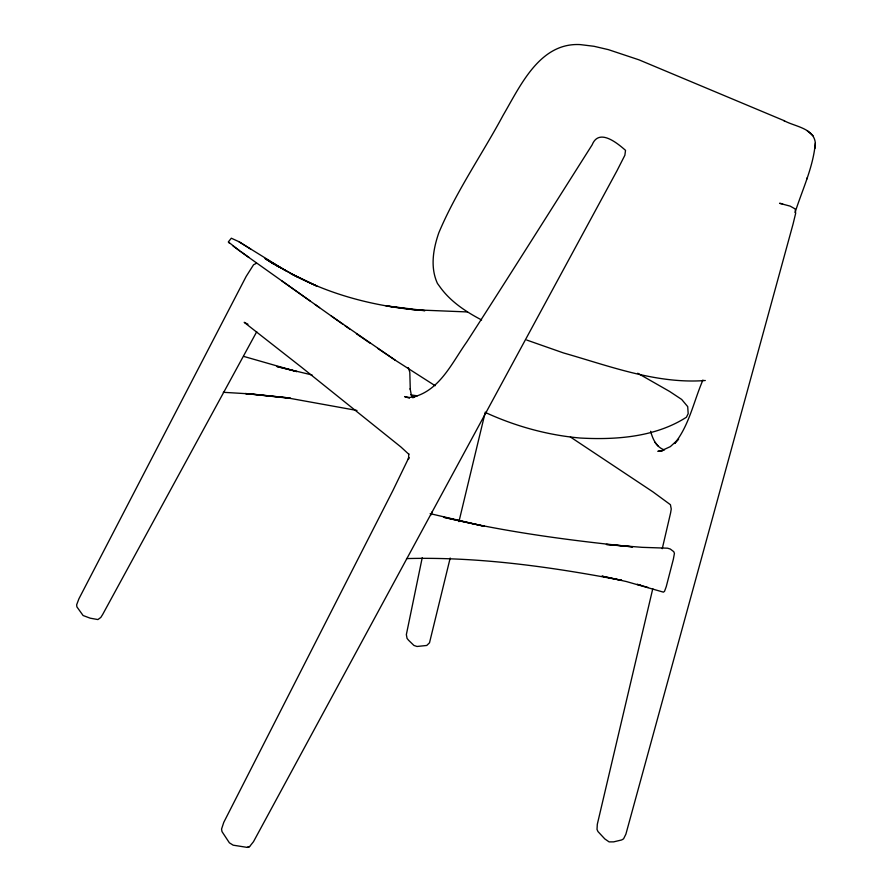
<?xml version="1.0" encoding="UTF-8"?>
<svg xmlns="http://www.w3.org/2000/svg" width="892" height="892" viewBox="0 0 892 892"><rect width="100%" height="100%" fill="white"/><g stroke="black" fill="none" stroke-linecap="round" stroke-linejoin="round"><path stroke-width="1.34" d="M795.04 212.564C802.343 189.639 813.259 167.228 815.344 143.032C813.894 127.935 794.527 126.608 783.89 120.576L784.492 120.821L638.962 59.831L608.444 49.662L594.039 46.295L580.246 44.6C539.682 42.359 520.415 85.732 503.188 115.157C482.037 154.539 456.124 191.546 438.786 232.879C433.2 249.046 430.055 267.243 437.426 283.411L439.656 286.477C450.159 301.385 465.68 311.62 481.613 319.972M815.132 148.128L815.344 143.032M422.217 557.734L406.351 634.602L407.053 638.382L408.536 640.211L413.921 645.44L417.01 646.477L426.755 645.462L429.509 642.798L450.192 558.024M431.26 514.795L431.828 512.108M652.788 588.675L597.306 824.308L597.016 829.437L597.986 831.578L604.843 838.948L609.113 841.892L613.64 841.87L621.713 839.941L623.564 838.837L625.894 834.154L793.077 223.992L795.664 213.322L795.173 208.94L790.156 206.13L779.563 203.309L782.607 203.811M662.254 548.714L670.606 512.867L671.241 508.998L670.427 504.705L652.911 491.849L570.389 436.991M458.945 521.642L485.281 412.093M806.691 179.192L807.16 177.809M702.929 380.014C693.775 401.144 689.26 425.306 674.597 443.536L678.634 439.042L670.36 446.613L661.195 450.828L662.834 450.549L657.85 451.319L660.459 451.129M256.718 331.746L102.691 614.432L100.807 617.442L97.908 619.561L90.237 618.189L83.101 615.525L76.879 606.839L76.656 604.787L78.92 598.788L246.159 276.431L253.562 264.768L256.394 263.33M408.815 453.872L408.447 459.313L408.915 457.473L392.937 490.477L223.769 822.357L221.55 829.081L222.008 831.634L229.389 842.817L233.18 845.181L247.262 847.4L249.57 846.619L253.495 841.68L616.974 170.773L624.868 155.264L625.526 150.347C617.331 143.133 598.933 127.846 592.154 144.827C550.409 210.668 508.919 276.654 466.639 342.149C452.099 362.565 439.923 390.339 413.219 397.04L415.059 396.617L409.406 397.498L404.589 396.583L409.406 398.144M247.262 847.4L249.57 846.619M705.293 380.505C656.713 384.251 609.526 366.055 563.521 352.953L526.726 340.042M406.507 558.593C478.826 556.608 550.977 566.877 621.836 580.369L601.899 576.154L626.351 581.539L663.436 592.143L664.54 591.296L666.235 586.691L673.371 559.161L674.43 553.363L673.75 551.669L670.293 549.037L667.551 548.19L642.117 547.331L606.382 544.455L632.606 546.852C569.241 540.385 505.753 532.033 443.725 517.26L484.345 526.313L430.145 513.636M467.486 311.944L414.401 309.803L386.002 305.889L424.949 310.639C378.509 307.238 332.136 295.865 291.026 273.621L316.894 286.12L293.435 274.892L271.815 262.705L296.88 276.743M223.301 392.302L251.176 393.974L286.232 397.665L290.669 398.378L245.501 393.539L286.232 397.665L356.967 410.465M410.744 394.866L417.266 395.836M312.088 374.986L276.999 366.534L296.78 371.596L243.65 356.387M640.813 585.375L637.211 584.327L648.149 587.516M664.518 449.969C656.412 447.271 652.855 439.388 650.614 431.293M485.805 412.673C515.375 426.198 547.186 435.051 579.599 437.983L580.123 438.028C616.004 440.024 655.497 437.125 686.439 417.211L688.178 413.632L687.71 406.618L681.666 399.438L669.613 391.454L637.713 373.235M247.965 324.231L244.196 322.335L301.83 367.482L400.898 446.97L408.804 454.24M285.719 270.733L238.878 241.665L231.329 238.209L228.33 241.933L239.68 250.875M270.109 261.635L279.832 267.466L265.058 258.479L274.223 264.3L265.66 258.847M435.173 385.734L395.156 360.134L331.289 316.013M238.878 241.665L250.808 249.202M240.974 251.789L248.879 257.454L233.08 246.025M807.26 130.801L813.025 135.684M377.762 348.426L385.957 353.957M387.017 354.648L395.156 360.134M356.421 333.764L370.102 343.197M281.961 280.991L319.548 307.662M310.238 301.05L248.545 257.231M342.929 324.275L315.066 304.484M344.914 325.658L349.653 329.025M228.542 242.223L229.322 243.07M654.806 442.198L658.14 446.089M408.291 367.604L409.807 372.22L410.275 389.436M412.974 397.877L411.201 394.498L410.142 388.678"/></g></svg>
